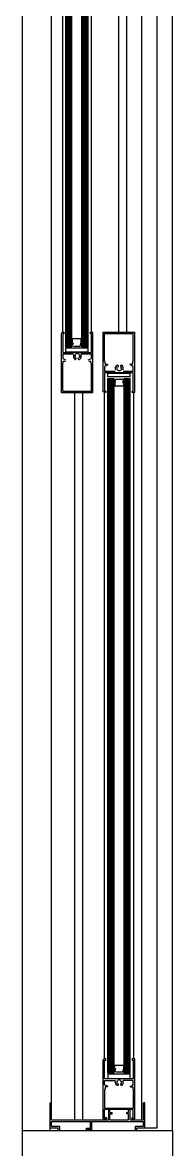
# Model space of a CAD drawing. Header units: millimetres. Extents: x 7649 to 34105, y 3983 to 25377.
# Drawn here: x 8282 to 8432, y 6146 to 7268 of the extents above; entities that cross this region are included whole.
import ezdxf

# ---------------------------------------------------------------- set-up
doc = ezdxf.new("R2010")
doc.units = ezdxf.units.MM

msp = doc.modelspace()

# ---------------------------------------------------------------- linework, layer by layer
at = {"layer": 'GEOMETRY', "color": 7}
for p, q in [((8281.81111, 6164.96806), (8281.81111, 7695.31806)), ((8416.21944, 6167.61389), (8416.21944, 7693.20139)), ((8431.56528, 6164.96806), (8431.56528, 7695.31806)), ((8310.91528, 6175.55139), (8310.91528, 7684.73472)), ((8378.11944, 6959.77639), (8378.11944, 7684.73472)), ((8386.05694, 6959.77639), (8386.05694, 7684.73472)), ((8400.87361, 6175.55139), (8400.87361, 7684.73472)), ((8325.20278, 6945.48889), (8325.20278, 7638.16806)), ((8326.26111, 6945.48889), (8326.26111, 7638.16806)), ((8327.31944, 6945.48889), (8327.31944, 7638.16806)), ((8328.37778, 6945.48889), (8328.37778, 7638.16806)), ((8329.43611, 6945.48889), (8329.43611, 7638.16806)), ((8329.96528, 6945.48889), (8329.96528, 7638.16806)), ((8331.02361, 6945.48889), (8331.02361, 7638.16806)), ((8341.07778, 6945.48889), (8341.07778, 7638.16806)), ((8342.13611, 6945.48889), (8342.13611, 7638.16806)), ((8343.19444, 6945.48889), (8343.19444, 7638.16806)), ((8344.25278, 6945.48889), (8344.25278, 7638.16806)), ((8345.31111, 6945.48889), (8345.31111, 7638.16806)), ((8346.36944, 6945.48889), (8346.36944, 7638.16806)), ((8347.42778, 6945.48889), (8347.42778, 7638.16806)), ((8322.02778, 6959.77639), (8322.02778, 7623.88056)), ((8350.60278, 6959.77639), (8350.60278, 7623.88056)), ((8320.44028, 6958.71806), (8320.44028, 6899.98056)), ((8320.97669, 6959.09035), (8320.96944, 6958.98264)), ((8320.9978, 6959.19365), (8320.97669, 6959.09035)), ((8321.03182, 6959.2916), (8320.9978, 6959.19365)), ((8321.07781, 6959.38326), (8321.03182, 6959.2916)), ((8321.13483, 6959.46768), (8321.07781, 6959.38326)), ((8321.20193, 6959.54391), (8321.13483, 6959.46768)), ((8321.27816, 6959.611), (8321.20193, 6959.54391)), ((8321.36257, 6959.66802), (8321.27816, 6959.611)), ((8321.45423, 6959.71401), (8321.36257, 6959.66802)), ((8321.55218, 6959.74804), (8321.45423, 6959.71401)), ((8321.49861, 6959.77639), (8323.08611, 6959.77639)), ((8321.65549, 6959.76914), (8321.55218, 6959.74804)), ((8321.76319, 6959.77639), (8321.65549, 6959.76914)), ((8323.08611, 6958.18889), (8322.02778, 6958.18889)), ((8322.02778, 6958.18889), (8322.02778, 6939.66806)), ((8323.08611, 6959.77639), (8323.08611, 6958.18889)), ((8349.54444, 6958.18889), (8349.54444, 6959.77639)), ((8349.54444, 6959.77639), (8351.13194, 6959.77639)), ((8350.60278, 6958.18889), (8349.54444, 6958.18889)), ((8350.60278, 6939.66806), (8350.60278, 6958.18889)), ((8351.50424, 6959.76914), (8351.39653, 6959.77639)), ((8351.60754, 6959.74804), (8351.50424, 6959.76914)), ((8351.70549, 6959.71401), (8351.60754, 6959.74804)), ((8351.79715, 6959.66802), (8351.70549, 6959.71401)), ((8351.88157, 6959.611), (8351.79715, 6959.66802)), ((8351.95779, 6959.54391), (8351.88157, 6959.611)), ((8352.02489, 6959.46768), (8351.95779, 6959.54391)), ((8352.08191, 6959.38326), (8352.02489, 6959.46768)), ((8352.1279, 6959.2916), (8352.08191, 6959.38326)), ((8352.16192, 6959.19365), (8352.1279, 6959.2916)), ((8352.18303, 6959.09035), (8352.16192, 6959.19365)), ((8352.19028, 6958.98264), (8352.18303, 6959.09035)), ((8352.19028, 6899.98056), (8352.19028, 6958.71806)), ((8362.24444, 6959.77639), (8393.99444, 6959.77639)), ((8362.24444, 6900.50972), (8362.24444, 6959.77639)), ((8363.83194, 6930.67222), (8363.83194, 6958.71806)), ((8363.83194, 6958.71806), (8392.40694, 6958.71806)), ((8392.40694, 6930.67222), (8392.40694, 6958.71806)), ((8393.99444, 6900.50972), (8393.99444, 6959.77639)), ((8340.54861, 6953.42639), (8331.55278, 6953.42639)), ((8331.55278, 6953.42639), (8331.55278, 6949.72222)), ((8331.55278, 6946.01806), (8332.61111, 6949.72222)), ((8339.49028, 6946.01806), (8340.54861, 6949.72222)), ((8340.54861, 6949.72222), (8340.54861, 6953.42639)), ((8322.02778, 6939.66806), (8350.60278, 6939.66806)), ((8332.08194, 6938.08056), (8322.02778, 6938.08056)), ((8322.02778, 6938.08056), (8322.02778, 6933.84722)), ((8325.20278, 6945.48889), (8331.02361, 6945.48889)), ((8325.20278, 6944.43056), (8347.42778, 6944.43056)), ((8325.20278, 6940.19722), (8325.20278, 6944.43056)), ((8325.20278, 6940.19722), (8347.42778, 6940.19722)), ((8332.61111, 6946.01806), (8339.49028, 6946.01806)), ((8332.61349, 6936.36573), (8332.61111, 6936.22847)), ((8332.61111, 6936.22847), (8332.6225, 6935.92786)), ((8332.62059, 6936.50263), (8332.61349, 6936.36573)), ((8332.6324, 6936.63903), (8332.62059, 6936.50263)), ((8332.6225, 6935.92786), (8332.65629, 6935.63112)), ((8332.6489, 6936.77483), (8332.6324, 6936.63903)), ((8332.67005, 6936.9099), (8332.6489, 6936.77483)), ((8332.65629, 6935.63112), (8332.71195, 6935.33937)), ((8332.69583, 6937.04412), (8332.67005, 6936.9099)), ((8332.72622, 6937.17737), (8332.69583, 6937.04412)), ((8332.76119, 6937.30954), (8332.72622, 6937.17737)), ((8332.80071, 6937.44049), (8332.76119, 6937.30954)), ((8332.84477, 6937.57013), (8332.80071, 6937.44049)), ((8332.89333, 6937.69831), (8332.84477, 6937.57013)), ((8332.94637, 6937.82494), (8332.89333, 6937.69831)), ((8334.19861, 6937.02222), (8334.72778, 6937.02222)), ((8334.21164, 6936.47758), (8334.19861, 6936.22847)), ((8334.19861, 6936.22847), (8334.21164, 6935.97937)), ((8334.25074, 6936.72453), (8334.21164, 6936.47758)), ((8334.21164, 6935.97937), (8334.25074, 6935.73242)), ((8334.3159, 6936.96717), (8334.25074, 6936.72453)), ((8334.25074, 6935.73242), (8334.3159, 6935.48977)), ((8334.40712, 6937.20335), (8334.3159, 6936.96717)), ((8334.3159, 6935.48977), (8334.40712, 6935.25359)), ((8334.52441, 6937.43092), (8334.40712, 6937.20335)), ((8334.66776, 6937.64771), (8334.52441, 6937.43092)), ((8335.37742, 6938.28392), (8335.16062, 6938.14057)), ((8335.60498, 6938.40121), (8335.37742, 6938.28392)), ((8335.84116, 6938.49243), (8335.60498, 6938.40121)), ((8336.0838, 6938.55759), (8335.84116, 6938.49243)), ((8336.33076, 6938.59669), (8336.0838, 6938.55759)), ((8336.57986, 6938.60972), (8336.33076, 6938.59669)), ((8336.82897, 6938.59669), (8336.57986, 6938.60972)), ((8337.07592, 6938.55759), (8336.82897, 6938.59669)), ((8337.31856, 6938.49243), (8337.07592, 6938.55759)), ((8337.55474, 6938.40121), (8337.31856, 6938.49243)), ((8337.78231, 6938.28392), (8337.55474, 6938.40121)), ((8337.9991, 6938.14057), (8337.78231, 6938.28392)), ((8338.63531, 6937.43092), (8338.49196, 6937.64771)), ((8338.7526, 6937.20335), (8338.63531, 6937.43092)), ((8338.84382, 6936.96717), (8338.7526, 6937.20335)), ((8338.7526, 6935.25359), (8338.84382, 6935.48977)), ((8338.90898, 6936.72453), (8338.84382, 6936.96717)), ((8338.84382, 6935.48977), (8338.90898, 6935.73242)), ((8338.94808, 6936.47758), (8338.90898, 6936.72453)), ((8338.90898, 6935.73242), (8338.94808, 6935.97937)), ((8338.96111, 6936.22847), (8338.94808, 6936.47758)), ((8338.94808, 6935.97937), (8338.96111, 6936.22847)), ((8350.60278, 6938.08056), (8340.01944, 6938.08056)), ((8340.36961, 6937.40749), (8340.21335, 6937.82494)), ((8340.47675, 6936.9821), (8340.36961, 6937.40749)), ((8340.43284, 6935.27688), (8340.51282, 6935.69618)), ((8340.5357, 6936.55257), (8340.47675, 6936.9821)), ((8340.51282, 6935.69618), (8340.54742, 6936.12267)), ((8340.54742, 6936.12267), (8340.5357, 6936.55257)), ((8341.07778, 6945.48889), (8347.42778, 6945.48889)), ((8347.42778, 6940.19722), (8347.42778, 6944.43056)), ((8350.60278, 6933.84722), (8350.60278, 6938.08056)), ((8322.02778, 6933.84722), (8324.67361, 6932.25972)), ((8322.02778, 6901.03889), (8322.02778, 6929.08472)), ((8322.02778, 6929.08472), (8322.55694, 6929.08472)), ((8322.55694, 6931.20139), (8324.67361, 6931.20139)), ((8322.55694, 6929.08472), (8322.55694, 6931.20139)), ((8332.71195, 6935.33937), (8332.78893, 6935.05374)), ((8332.78893, 6935.05374), (8332.88669, 6934.77536)), ((8332.88669, 6934.77536), (8333.00469, 6934.50535)), ((8333.00469, 6934.50535), (8333.14239, 6934.24482)), ((8333.14239, 6934.24482), (8333.29925, 6933.99492)), ((8333.29925, 6933.99492), (8333.47472, 6933.75676)), ((8333.47472, 6933.75676), (8333.66826, 6933.53147)), ((8333.66826, 6933.53147), (8333.87933, 6933.32017)), ((8333.87933, 6933.32017), (8334.10738, 6933.12399)), ((8333.9687, 6932.96174), (8334.05427, 6932.90224)), ((8334.05427, 6932.90224), (8334.14481, 6932.85536)), ((8334.14481, 6932.85536), (8334.23913, 6932.82099)), ((8334.19861, 6934.37639), (8334.72778, 6934.37639)), ((8334.23913, 6932.82099), (8334.336, 6932.79904)), ((8334.336, 6932.79904), (8334.43423, 6932.78938)), ((8334.40712, 6935.25359), (8334.52441, 6935.02603)), ((8334.43423, 6932.78938), (8334.5326, 6932.79193)), ((8334.52441, 6935.02603), (8334.66776, 6934.80923)), ((8334.5326, 6932.79193), (8334.62992, 6932.80656)), ((8334.62992, 6932.80656), (8334.72496, 6932.83318)), ((8334.72496, 6932.83318), (8334.81653, 6932.87168)), ((8334.72778, 6934.37639), (8334.72778, 6933.84722)), ((8334.81653, 6932.87168), (8334.90341, 6932.92195)), ((8334.90341, 6932.92195), (8334.98441, 6932.98389)), ((8334.98441, 6932.98389), (8335.0583, 6933.05739)), ((8335.08753, 6934.07291), (8335.01786, 6934.15043)), ((8335.0583, 6933.05739), (8335.12205, 6933.13984)), ((8335.14529, 6933.98889), (8335.08753, 6934.07291)), ((8335.12205, 6933.13984), (8335.17345, 6933.2279)), ((8335.19111, 6933.89958), (8335.14529, 6933.98889)), ((8335.17345, 6933.2279), (8335.21254, 6933.32035)), ((8335.22492, 6933.80618), (8335.19111, 6933.89958)), ((8335.21254, 6933.32035), (8335.23936, 6933.416)), ((8335.24671, 6933.70992), (8335.22492, 6933.80618)), ((8335.23936, 6933.416), (8335.25397, 6933.51361)), ((8335.2564, 6933.61199), (8335.24671, 6933.70992)), ((8335.25397, 6933.51361), (8335.2564, 6933.61199)), ((8337.37361, 6933.84722), (8337.37361, 6934.37639)), ((8337.3754, 6933.63586), (8337.37361, 6933.58264)), ((8337.37361, 6933.58264), (8337.3772, 6933.50707)), ((8337.3807, 6933.68854), (8337.3754, 6933.63586)), ((8337.3772, 6933.50707), (8337.38781, 6933.43303)), ((8337.38947, 6933.74052), (8337.3807, 6933.68854)), ((8337.38781, 6933.43303), (8337.40517, 6933.36093)), ((8337.40162, 6933.79165), (8337.38947, 6933.74052)), ((8337.41709, 6933.84175), (8337.40162, 6933.79165)), ((8337.40517, 6933.36093), (8337.42903, 6933.2912)), ((8337.43582, 6933.89068), (8337.41709, 6933.84175)), ((8337.42903, 6933.2912), (8337.45913, 6933.22423)), ((8337.45773, 6933.93826), (8337.43582, 6933.89068)), ((8337.48276, 6933.98434), (8337.45773, 6933.93826)), ((8337.45913, 6933.22423), (8337.49521, 6933.16045)), ((8337.51084, 6934.02876), (8337.48276, 6933.98434)), ((8337.49521, 6933.16045), (8337.537, 6933.10025)), ((8337.5419, 6934.07136), (8337.51084, 6934.02876)), ((8337.537, 6933.10025), (8337.58426, 6933.04407)), ((8337.57588, 6934.11197), (8337.5419, 6934.07136)), ((8337.6127, 6934.15043), (8337.57588, 6934.11197)), ((8337.58426, 6933.04407), (8337.63672, 6932.9923)), ((8337.63672, 6932.9923), (8337.69413, 6932.94536)), ((8337.69413, 6932.94536), (8337.75622, 6932.90366)), ((8337.75622, 6932.90366), (8337.82274, 6932.86761)), ((8337.82274, 6932.86761), (8337.89237, 6932.83803)), ((8337.89237, 6932.83803), (8337.96368, 6932.81544)), ((8337.96368, 6932.81544), (8338.03616, 6932.79978)), ((8338.03616, 6932.79978), (8338.10934, 6932.791)), ((8338.10934, 6932.791), (8338.18273, 6932.78903)), ((8338.18273, 6932.78903), (8338.25585, 6932.79384)), ((8338.25585, 6932.79384), (8338.32822, 6932.80536)), ((8338.32822, 6932.80536), (8338.39935, 6932.82353)), ((8338.39935, 6932.82353), (8338.46877, 6932.84831)), ((8338.46877, 6932.84831), (8338.53598, 6932.87964)), ((8338.49196, 6934.80923), (8338.63531, 6935.02603)), ((8338.53598, 6932.87964), (8338.6005, 6932.91747)), ((8338.6005, 6932.91747), (8338.66186, 6932.96174)), ((8338.63531, 6935.02603), (8338.7526, 6935.25359)), ((8339.05234, 6933.12399), (8339.38497, 6933.4207)), ((8339.38497, 6933.4207), (8339.67783, 6933.74729)), ((8339.67783, 6933.74729), (8339.92998, 6934.09999)), ((8339.92998, 6934.09999), (8340.14049, 6934.47501)), ((8340.14049, 6934.47501), (8340.30842, 6934.86857)), ((8340.30842, 6934.86857), (8340.43284, 6935.27688)), ((8347.42778, 6932.25972), (8350.60278, 6933.84722)), ((8347.95694, 6931.20139), (8350.07361, 6931.20139)), ((8350.07361, 6929.08472), (8350.07361, 6931.20139)), ((8350.07361, 6929.08472), (8350.60278, 6929.08472)), ((8350.60278, 6901.03889), (8350.60278, 6929.08472)), ((8363.83194, 6930.67222), (8364.36111, 6930.67222)), ((8367.00694, 6927.49722), (8363.83194, 6925.90972)), ((8363.83194, 6925.90972), (8363.83194, 6921.14722)), ((8364.36111, 6928.02639), (8364.36111, 6930.67222)), ((8364.36111, 6928.02639), (8366.47778, 6928.02639)), ((8367.00694, 6927.49722), (8367.00694, 6928.02639)), ((8374.45107, 6924.58993), (8374.41647, 6924.16344)), ((8374.53105, 6925.00923), (8374.45107, 6924.58993)), ((8374.65547, 6925.41754), (8374.53105, 6925.00923)), ((8374.8234, 6925.8111), (8374.65547, 6925.41754)), ((8375.03391, 6926.18612), (8374.8234, 6925.8111)), ((8375.28606, 6926.53882), (8375.03391, 6926.18612)), ((8375.57892, 6926.86541), (8375.28606, 6926.53882)), ((8375.91155, 6927.16212), (8375.57892, 6926.86541)), ((8376.01581, 6924.30674), (8376.00278, 6924.05764)), ((8376.05491, 6924.5537), (8376.01581, 6924.30674)), ((8376.12007, 6924.79634), (8376.05491, 6924.5537)), ((8376.21129, 6925.03252), (8376.12007, 6924.79634)), ((8376.32858, 6925.26008), (8376.21129, 6925.03252)), ((8376.36339, 6926.83947), (8376.30203, 6926.7952)), ((8376.47193, 6925.47688), (8376.32858, 6925.26008)), ((8376.42791, 6926.8773), (8376.36339, 6926.83947)), ((8376.49512, 6926.90863), (8376.42791, 6926.8773)), ((8376.56453, 6926.93341), (8376.49512, 6926.90863)), ((8376.63567, 6926.95159), (8376.56453, 6926.93341)), ((8376.70804, 6926.96311), (8376.63567, 6926.95159)), ((8376.78116, 6926.96791), (8376.70804, 6926.96311)), ((8376.85455, 6926.96595), (8376.78116, 6926.96791)), ((8376.92773, 6926.95716), (8376.85455, 6926.96595)), ((8377.00021, 6926.9415), (8376.92773, 6926.95716)), ((8377.07152, 6926.91891), (8377.00021, 6926.9415)), ((8377.14115, 6926.88934), (8377.07152, 6926.91891)), ((8377.20767, 6926.85329), (8377.14115, 6926.88934)), ((8377.26976, 6926.81159), (8377.20767, 6926.85329)), ((8377.32717, 6926.76465), (8377.26976, 6926.81159)), ((8377.37963, 6926.71288), (8377.32717, 6926.76465)), ((8377.35119, 6925.60652), (8377.38801, 6925.64498)), ((8377.42689, 6926.65669), (8377.37963, 6926.71288)), ((8377.38801, 6925.64498), (8377.42199, 6925.68559)), ((8377.42199, 6925.68559), (8377.45305, 6925.72818)), ((8377.46868, 6926.5965), (8377.42689, 6926.65669)), ((8377.45305, 6925.72818), (8377.48113, 6925.7726)), ((8377.50476, 6926.53271), (8377.46868, 6926.5965)), ((8377.48113, 6925.7726), (8377.50616, 6925.81868)), ((8377.53486, 6926.46575), (8377.50476, 6926.53271)), ((8377.50616, 6925.81868), (8377.52807, 6925.86627)), ((8377.52807, 6925.86627), (8377.54679, 6925.91519)), ((8377.55871, 6926.39601), (8377.53486, 6926.46575)), ((8377.54679, 6925.91519), (8377.56227, 6925.9653)), ((8377.57608, 6926.32392), (8377.55871, 6926.39601)), ((8377.56227, 6925.9653), (8377.57442, 6926.01642)), ((8377.57442, 6926.01642), (8377.58319, 6926.0684)), ((8377.58668, 6926.24988), (8377.57608, 6926.32392)), ((8377.58319, 6926.0684), (8377.58849, 6926.12109)), ((8377.59028, 6926.17431), (8377.58668, 6926.24988)), ((8377.58849, 6926.12109), (8377.59028, 6926.17431)), ((8379.70694, 6924.85139), (8380.23611, 6924.85139)), ((8379.70992, 6926.24333), (8379.70749, 6926.14496)), ((8379.70749, 6926.14496), (8379.71718, 6926.04703)), ((8379.72453, 6926.34095), (8379.70992, 6926.24333)), ((8379.71718, 6926.04703), (8379.73896, 6925.95076)), ((8379.75135, 6926.43659), (8379.72453, 6926.34095)), ((8379.73896, 6925.95076), (8379.77278, 6925.85736)), ((8379.79044, 6926.52905), (8379.75135, 6926.43659)), ((8379.77278, 6925.85736), (8379.8186, 6925.76805)), ((8379.84184, 6926.6171), (8379.79044, 6926.52905)), ((8379.8186, 6925.76805), (8379.87636, 6925.68403)), ((8379.90559, 6926.69956), (8379.84184, 6926.6171)), ((8379.87636, 6925.68403), (8379.94603, 6925.60652)), ((8379.97948, 6926.77306), (8379.90559, 6926.69956)), ((8380.06048, 6926.83499), (8379.97948, 6926.77306)), ((8380.14736, 6926.88526), (8380.06048, 6926.83499)), ((8380.23893, 6926.92376), (8380.14736, 6926.88526)), ((8380.33397, 6926.95038), (8380.23893, 6926.92376)), ((8380.43948, 6925.26008), (8380.29612, 6925.47688)), ((8380.43129, 6926.96502), (8380.33397, 6926.95038)), ((8380.52966, 6926.96756), (8380.43129, 6926.96502)), ((8380.55676, 6925.03252), (8380.43948, 6925.26008)), ((8380.62789, 6926.95791), (8380.52966, 6926.96756)), ((8380.64799, 6924.79634), (8380.55676, 6925.03252)), ((8380.72476, 6926.93595), (8380.62789, 6926.95791)), ((8380.71315, 6924.5537), (8380.64799, 6924.79634)), ((8380.75225, 6924.30674), (8380.71315, 6924.5537)), ((8380.81908, 6926.90158), (8380.72476, 6926.93595)), ((8380.76528, 6924.05764), (8380.75225, 6924.30674)), ((8380.90962, 6926.8547), (8380.81908, 6926.90158)), ((8381.08456, 6926.96594), (8380.85651, 6927.16212)), ((8380.99519, 6926.7952), (8380.90962, 6926.8547)), ((8381.29563, 6926.75464), (8381.08456, 6926.96594)), ((8381.48917, 6926.52935), (8381.29563, 6926.75464)), ((8381.66464, 6926.29119), (8381.48917, 6926.52935)), ((8381.82149, 6926.04129), (8381.66464, 6926.29119)), ((8381.95919, 6925.78076), (8381.82149, 6926.04129)), ((8382.0772, 6925.51075), (8381.95919, 6925.78076)), ((8382.17496, 6925.23237), (8382.0772, 6925.51075)), ((8382.25194, 6924.94674), (8382.17496, 6925.23237)), ((8382.3076, 6924.65499), (8382.25194, 6924.94674)), ((8382.34139, 6924.35825), (8382.3076, 6924.65499)), ((8382.35278, 6924.05764), (8382.34139, 6924.35825)), ((8389.23194, 6927.49722), (8389.23194, 6928.02639)), ((8391.87778, 6928.02639), (8389.76111, 6928.02639)), ((8392.40694, 6925.90972), (8389.76111, 6927.49722)), ((8391.87778, 6930.67222), (8392.40694, 6930.67222)), ((8391.87778, 6928.02639), (8391.87778, 6930.67222)), ((8392.40694, 6921.14722), (8392.40694, 6925.90972)), ((8363.83194, 6921.14722), (8374.41528, 6921.14722)), ((8392.40694, 6919.55972), (8363.83194, 6919.55972)), ((8363.83194, 6919.55972), (8363.83194, 6901.03889)), ((8367.00694, 6915.32639), (8367.00694, 6919.03056)), ((8367.00694, 6919.03056), (8389.23194, 6919.03056)), ((8389.23194, 6915.32639), (8367.00694, 6915.32639)), ((8367.00694, 6222.11806), (8367.00694, 6913.73889)), ((8367.00694, 6913.73889), (8373.35694, 6913.73889)), ((8368.06528, 6222.11806), (8368.06528, 6913.73889)), ((8369.12361, 6222.11806), (8369.12361, 6913.73889)), ((8370.18194, 6222.11806), (8370.18194, 6913.73889)), ((8371.24028, 6222.11806), (8371.24028, 6913.73889)), ((8372.29861, 6222.11806), (8372.29861, 6913.73889)), ((8373.35694, 6222.11806), (8373.35694, 6913.73889)), ((8373.88611, 6909.50556), (8374.94444, 6913.20972)), ((8374.41647, 6924.16344), (8374.42818, 6923.73354)), ((8374.42818, 6923.73354), (8374.48714, 6923.30401)), ((8374.48714, 6923.30401), (8374.59428, 6922.87863)), ((8374.59428, 6922.87863), (8374.75054, 6922.46117)), ((8374.94444, 6913.20972), (8381.82361, 6913.20972)), ((8376.00278, 6924.05764), (8376.01581, 6923.80853)), ((8376.01581, 6923.80853), (8376.05491, 6923.56158)), ((8376.05491, 6923.56158), (8376.12007, 6923.31894)), ((8376.12007, 6923.31894), (8376.21129, 6923.08276)), ((8376.21129, 6923.08276), (8376.32858, 6922.85519)), ((8376.32858, 6922.85519), (8376.47193, 6922.6384)), ((8376.96479, 6922.14554), (8377.18158, 6922.00219)), ((8377.06111, 6921.67639), (8377.06111, 6922.20556)), ((8377.18158, 6922.00219), (8377.40915, 6921.8849)), ((8377.40915, 6921.8849), (8377.64533, 6921.79368)), ((8377.64533, 6921.79368), (8377.88797, 6921.72852)), ((8377.88797, 6921.72852), (8378.13492, 6921.68942)), ((8378.13492, 6921.68942), (8378.38403, 6921.67639)), ((8378.38403, 6921.67639), (8378.63313, 6921.68942)), ((8378.63313, 6921.68942), (8378.88008, 6921.72852)), ((8378.88008, 6921.72852), (8379.12273, 6921.79368)), ((8379.12273, 6921.79368), (8379.35891, 6921.8849)), ((8379.35891, 6921.8849), (8379.58647, 6922.00219)), ((8379.58647, 6922.00219), (8379.80327, 6922.14554)), ((8379.70694, 6921.67639), (8379.70694, 6922.20556)), ((8379.70694, 6922.20556), (8380.23611, 6922.20556)), ((8380.29612, 6922.6384), (8380.43948, 6922.85519)), ((8380.43948, 6922.85519), (8380.55676, 6923.08276)), ((8380.55676, 6923.08276), (8380.64799, 6923.31894)), ((8380.64799, 6923.31894), (8380.71315, 6923.56158)), ((8380.71315, 6923.56158), (8380.75225, 6923.80853)), ((8380.75225, 6923.80853), (8380.76528, 6924.05764)), ((8381.82361, 6909.50556), (8382.88194, 6913.20972)), ((8382.01752, 6922.46117), (8382.07056, 6922.5878)), ((8382.07056, 6922.5878), (8382.11912, 6922.71598)), ((8382.11912, 6922.71598), (8382.16318, 6922.84562)), ((8382.16318, 6922.84562), (8382.2027, 6922.97658)), ((8382.2027, 6922.97658), (8382.23767, 6923.10874)), ((8382.23767, 6923.10874), (8382.26806, 6923.24199)), ((8382.26806, 6923.24199), (8382.29384, 6923.37621)), ((8382.29384, 6923.37621), (8382.31499, 6923.51128)), ((8382.31499, 6923.51128), (8382.33149, 6923.64708)), ((8382.33149, 6923.64708), (8382.3433, 6923.78348)), ((8382.3433, 6923.78348), (8382.3504, 6923.92038)), ((8382.3504, 6923.92038), (8382.35278, 6924.05764)), ((8382.35278, 6921.14722), (8392.40694, 6921.14722)), ((8383.41111, 6222.11806), (8383.41111, 6913.73889)), ((8383.41111, 6913.73889), (8389.23194, 6913.73889)), ((8384.46944, 6222.11806), (8384.46944, 6913.73889)), ((8384.99861, 6222.11806), (8384.99861, 6913.73889)), ((8386.05694, 6222.11806), (8386.05694, 6913.73889)), ((8387.11528, 6222.11806), (8387.11528, 6913.73889)), ((8388.17361, 6222.11806), (8388.17361, 6913.73889)), ((8389.23194, 6915.32639), (8389.23194, 6919.03056)), ((8389.23194, 6222.11806), (8389.23194, 6913.73889)), ((8392.40694, 6901.03889), (8392.40694, 6919.55972)), ((8373.88611, 6909.50556), (8373.88611, 6906.33056)), ((8373.88611, 6906.33056), (8382.88194, 6906.33056)), ((8382.88194, 6906.33056), (8382.88194, 6909.50556)), ((8320.44028, 6899.98056), (8352.19028, 6899.98056)), ((8322.02778, 6901.03889), (8350.60278, 6901.03889)), ((8334.19861, 6175.55139), (8334.19861, 6899.98056)), ((8342.13611, 6175.55139), (8342.13611, 6899.98056)), ((8362.77361, 6900.77431), (8362.78086, 6900.6666)), ((8362.78086, 6900.6666), (8362.80196, 6900.56329)), ((8362.80196, 6900.56329), (8362.83599, 6900.46534)), ((8362.83599, 6900.46534), (8362.88198, 6900.37368)), ((8362.88198, 6900.37368), (8362.939, 6900.28927)), ((8362.939, 6900.28927), (8363.00609, 6900.21304)), ((8363.00609, 6900.21304), (8363.08232, 6900.14594)), ((8363.08232, 6900.14594), (8363.16674, 6900.08893)), ((8363.16674, 6900.08893), (8363.2584, 6900.04293)), ((8363.2584, 6900.04293), (8363.35635, 6900.00891)), ((8364.89028, 6899.98056), (8363.30278, 6899.98056)), ((8363.35635, 6900.00891), (8363.45965, 6899.9878)), ((8363.45965, 6899.9878), (8363.56736, 6899.98056)), ((8363.83194, 6901.03889), (8364.89028, 6901.03889)), ((8363.83194, 6236.40556), (8363.83194, 6899.98056)), ((8364.89028, 6901.03889), (8364.89028, 6899.98056)), ((8391.34861, 6899.98056), (8391.34861, 6901.03889)), ((8391.34861, 6901.03889), (8392.40694, 6901.03889)), ((8392.93611, 6899.98056), (8391.34861, 6899.98056)), ((8392.93611, 6236.40556), (8392.93611, 6899.98056)), ((8393.20069, 6899.98056), (8393.3084, 6899.9878)), ((8393.3084, 6899.9878), (8393.41171, 6900.00891)), ((8393.41171, 6900.00891), (8393.50966, 6900.04293)), ((8393.50966, 6900.04293), (8393.60132, 6900.08893)), ((8393.60132, 6900.08893), (8393.68573, 6900.14594)), ((8393.68573, 6900.14594), (8393.76196, 6900.21304)), ((8393.76196, 6900.21304), (8393.82906, 6900.28927)), ((8393.82906, 6900.28927), (8393.88607, 6900.37368)), ((8393.88607, 6900.37368), (8393.93207, 6900.46534)), ((8393.93207, 6900.46534), (8393.96609, 6900.56329)), ((8393.96609, 6900.56329), (8393.9872, 6900.6666)), ((8393.9872, 6900.6666), (8393.99444, 6900.77431)), ((8362.24444, 6176.60972), (8362.24444, 6235.34722)), ((8362.78086, 6235.71951), (8362.77361, 6235.61181)), ((8362.80196, 6235.82282), (8362.78086, 6235.71951)), ((8362.83599, 6235.92077), (8362.80196, 6235.82282)), ((8362.88198, 6236.01243), (8362.83599, 6235.92077)), ((8362.939, 6236.09684), (8362.88198, 6236.01243)), ((8363.00609, 6236.17307), (8362.939, 6236.09684)), ((8363.08232, 6236.24017), (8363.00609, 6236.17307)), ((8363.16674, 6236.29719), (8363.08232, 6236.24017)), ((8363.2584, 6236.34318), (8363.16674, 6236.29719)), ((8363.35635, 6236.3772), (8363.2584, 6236.34318)), ((8364.89028, 6236.40556), (8363.30278, 6236.40556)), ((8363.45965, 6236.39831), (8363.35635, 6236.3772)), ((8363.56736, 6236.40556), (8363.45965, 6236.39831)), ((8363.83194, 6216.29722), (8363.83194, 6234.81806)), ((8363.83194, 6234.81806), (8364.89028, 6234.81806)), ((8364.89028, 6234.81806), (8364.89028, 6236.40556)), ((8373.88611, 6226.88056), (8373.88611, 6230.05556)), ((8373.88611, 6230.05556), (8382.88194, 6230.05556)), ((8382.88194, 6226.88056), (8382.88194, 6230.05556)), ((8392.93611, 6236.40556), (8391.34861, 6236.40556)), ((8391.34861, 6236.40556), (8391.34861, 6234.81806)), ((8391.34861, 6234.81806), (8392.40694, 6234.81806)), ((8392.40694, 6234.81806), (8392.40694, 6216.29722)), ((8393.3084, 6236.39831), (8393.20069, 6236.40556)), ((8393.41171, 6236.3772), (8393.3084, 6236.39831)), ((8393.50966, 6236.34318), (8393.41171, 6236.3772)), ((8393.60132, 6236.29719), (8393.50966, 6236.34318)), ((8393.68573, 6236.24017), (8393.60132, 6236.29719)), ((8393.76196, 6236.17307), (8393.68573, 6236.24017)), ((8393.82906, 6236.09684), (8393.76196, 6236.17307)), ((8393.88607, 6236.01243), (8393.82906, 6236.09684)), ((8393.93207, 6235.92077), (8393.88607, 6236.01243)), ((8393.96609, 6235.82282), (8393.93207, 6235.92077)), ((8393.9872, 6235.71951), (8393.96609, 6235.82282)), ((8393.99444, 6235.61181), (8393.9872, 6235.71951)), ((8393.99444, 6176.60972), (8393.99444, 6235.34722)), ((8367.00694, 6222.11806), (8373.35694, 6222.11806)), ((8389.23194, 6221.05972), (8367.00694, 6221.05972)), ((8367.00694, 6221.05972), (8367.00694, 6216.82639)), ((8373.88611, 6223.17639), (8374.94444, 6226.88056)), ((8374.94444, 6223.17639), (8381.82361, 6223.17639)), ((8381.82361, 6223.17639), (8382.88194, 6226.88056)), ((8383.41111, 6222.11806), (8389.23194, 6222.11806)), ((8389.23194, 6216.82639), (8389.23194, 6221.05972)), ((8392.40694, 6216.29722), (8363.83194, 6216.29722)), ((8363.83194, 6210.47639), (8363.83194, 6214.70972)), ((8363.83194, 6214.70972), (8374.41528, 6214.70972)), ((8367.00694, 6208.88889), (8363.83194, 6210.47639)), ((8366.47778, 6208.35972), (8364.36111, 6208.35972)), ((8364.36111, 6208.35972), (8364.36111, 6205.71389)), ((8367.00694, 6216.82639), (8389.23194, 6216.82639)), ((8367.00694, 6208.35972), (8367.00694, 6208.88889)), ((8374.42818, 6213.18174), (8374.41647, 6212.75183)), ((8374.41647, 6212.75183), (8374.45107, 6212.32534)), ((8374.48714, 6213.61127), (8374.42818, 6213.18174)), ((8374.45107, 6212.32534), (8374.53105, 6211.90605)), ((8374.59428, 6214.03665), (8374.48714, 6213.61127)), ((8374.53105, 6211.90605), (8374.65547, 6211.49773)), ((8374.75054, 6214.4541), (8374.59428, 6214.03665)), ((8374.65547, 6211.49773), (8374.8234, 6211.10417)), ((8374.8234, 6211.10417), (8375.03391, 6210.72916)), ((8375.03391, 6210.72916), (8375.28606, 6210.37646)), ((8375.28606, 6210.37646), (8375.57892, 6210.04986)), ((8375.57892, 6210.04986), (8375.91155, 6209.75316)), ((8376.01581, 6213.10674), (8376.00278, 6212.85764)), ((8376.00278, 6212.85764), (8376.01581, 6212.60853)), ((8376.05491, 6213.3537), (8376.01581, 6213.10674)), ((8376.01581, 6212.60853), (8376.05491, 6212.36158)), ((8376.12007, 6213.59634), (8376.05491, 6213.3537)), ((8376.05491, 6212.36158), (8376.12007, 6212.11894)), ((8376.21129, 6213.83252), (8376.12007, 6213.59634)), ((8376.12007, 6212.11894), (8376.21129, 6211.88276)), ((8376.32858, 6214.06008), (8376.21129, 6213.83252)), ((8376.21129, 6211.88276), (8376.32858, 6211.65519)), ((8376.30203, 6210.12007), (8376.36339, 6210.0758)), ((8376.47193, 6214.27688), (8376.32858, 6214.06008)), ((8376.32858, 6211.65519), (8376.47193, 6211.4384)), ((8376.36339, 6210.0758), (8376.42791, 6210.03798)), ((8376.42791, 6210.03798), (8376.49512, 6210.00665)), ((8376.49512, 6210.00665), (8376.56453, 6209.98186)), ((8376.56453, 6209.98186), (8376.63567, 6209.96369)), ((8376.63567, 6209.96369), (8376.70804, 6209.95217)), ((8376.70804, 6209.95217), (8376.78116, 6209.94737)), ((8376.78116, 6209.94737), (8376.85455, 6209.94933)), ((8376.85455, 6209.94933), (8376.92773, 6209.95812)), ((8376.92773, 6209.95812), (8377.00021, 6209.97378)), ((8377.18158, 6214.91309), (8376.96479, 6214.76974)), ((8377.00021, 6209.97378), (8377.07152, 6209.99637)), ((8377.07152, 6209.99637), (8377.14115, 6210.02594)), ((8377.14115, 6210.02594), (8377.20767, 6210.06199)), ((8377.40915, 6215.03038), (8377.18158, 6214.91309)), ((8377.20767, 6210.06199), (8377.26976, 6210.10369)), ((8377.26976, 6210.10369), (8377.32717, 6210.15063)), ((8377.32717, 6210.15063), (8377.37963, 6210.2024)), ((8377.38801, 6211.2703), (8377.35119, 6211.30876)), ((8377.37963, 6210.2024), (8377.42689, 6210.25859)), ((8377.42199, 6211.22969), (8377.38801, 6211.2703)), ((8377.64533, 6215.1216), (8377.40915, 6215.03038)), ((8377.45305, 6211.18709), (8377.42199, 6211.22969)), ((8377.42689, 6210.25859), (8377.46868, 6210.31878)), ((8377.48113, 6211.14268), (8377.45305, 6211.18709)), ((8377.46868, 6210.31878), (8377.50476, 6210.38256)), ((8377.50616, 6211.09659), (8377.48113, 6211.14268)), ((8377.50476, 6210.38256), (8377.53486, 6210.44953)), ((8377.52807, 6211.04901), (8377.50616, 6211.09659)), ((8377.54679, 6211.00009), (8377.52807, 6211.04901)), ((8377.53486, 6210.44953), (8377.55871, 6210.51927)), ((8377.56227, 6210.94998), (8377.54679, 6211.00009)), ((8377.55871, 6210.51927), (8377.57608, 6210.59136)), ((8377.57442, 6210.89886), (8377.56227, 6210.94998)), ((8377.58319, 6210.84687), (8377.57442, 6210.89886)), ((8377.57608, 6210.59136), (8377.58668, 6210.6654)), ((8377.58849, 6210.79419), (8377.58319, 6210.84687)), ((8377.58668, 6210.6654), (8377.59028, 6210.74097)), ((8377.59028, 6210.74097), (8377.58849, 6210.79419)), ((8377.88797, 6215.18676), (8377.64533, 6215.1216)), ((8378.13492, 6215.22586), (8377.88797, 6215.18676)), ((8378.38403, 6215.23889), (8378.13492, 6215.22586)), ((8378.63313, 6215.22586), (8378.38403, 6215.23889)), ((8378.88008, 6215.18676), (8378.63313, 6215.22586)), ((8379.12273, 6215.1216), (8378.88008, 6215.18676)), ((8379.35891, 6215.03038), (8379.12273, 6215.1216)), ((8379.58647, 6214.91309), (8379.35891, 6215.03038)), ((8379.80327, 6214.76974), (8379.58647, 6214.91309)), ((8379.70694, 6214.18056), (8380.23611, 6214.18056)), ((8379.70694, 6211.53472), (8380.23611, 6211.53472)), ((8379.71718, 6210.86825), (8379.70749, 6210.77032)), ((8379.70749, 6210.77032), (8379.70992, 6210.67194)), ((8379.70992, 6210.67194), (8379.72453, 6210.57433)), ((8379.73896, 6210.96452), (8379.71718, 6210.86825)), ((8379.72453, 6210.57433), (8379.75135, 6210.47869)), ((8379.77278, 6211.05791), (8379.73896, 6210.96452)), ((8379.75135, 6210.47869), (8379.79044, 6210.38623)), ((8379.8186, 6211.14723), (8379.77278, 6211.05791)), ((8379.79044, 6210.38623), (8379.84184, 6210.29817)), ((8379.87636, 6211.23125), (8379.8186, 6211.14723)), ((8379.84184, 6210.29817), (8379.90559, 6210.21572)), ((8379.94603, 6211.30876), (8379.87636, 6211.23125)), ((8379.90559, 6210.21572), (8379.97948, 6210.14222)), ((8379.97948, 6210.14222), (8380.06048, 6210.08028)), ((8380.06048, 6210.08028), (8380.14736, 6210.03001)), ((8380.14736, 6210.03001), (8380.23893, 6209.99152)), ((8380.23893, 6209.99152), (8380.33397, 6209.9649)), ((8380.43948, 6214.06008), (8380.29612, 6214.27688)), ((8380.29612, 6211.4384), (8380.43948, 6211.65519)), ((8380.33397, 6209.9649), (8380.43129, 6209.95026)), ((8380.43129, 6209.95026), (8380.52966, 6209.94772)), ((8380.55676, 6213.83252), (8380.43948, 6214.06008)), ((8380.43948, 6211.65519), (8380.55676, 6211.88276)), ((8380.52966, 6209.94772), (8380.62789, 6209.95737)), ((8380.64799, 6213.59634), (8380.55676, 6213.83252)), ((8380.55676, 6211.88276), (8380.64799, 6212.11894)), ((8380.62789, 6209.95737), (8380.72476, 6209.97933)), ((8380.71315, 6213.3537), (8380.64799, 6213.59634)), ((8380.64799, 6212.11894), (8380.71315, 6212.36158)), ((8380.75225, 6213.10674), (8380.71315, 6213.3537)), ((8380.71315, 6212.36158), (8380.75225, 6212.60853)), ((8380.72476, 6209.97933), (8380.81908, 6210.01369)), ((8380.76528, 6212.85764), (8380.75225, 6213.10674)), ((8380.75225, 6212.60853), (8380.76528, 6212.85764)), ((8380.81908, 6210.01369), (8380.90962, 6210.06057)), ((8380.85651, 6209.75316), (8381.08456, 6209.94934)), ((8380.90962, 6210.06057), (8380.99519, 6210.12007)), ((8381.08456, 6209.94934), (8381.29563, 6210.16064)), ((8381.29563, 6210.16064), (8381.48917, 6210.38593)), ((8381.48917, 6210.38593), (8381.66464, 6210.62409)), ((8381.66464, 6210.62409), (8381.82149, 6210.87399)), ((8381.82149, 6210.87399), (8381.95919, 6211.13451)), ((8381.95919, 6211.13451), (8382.0772, 6211.40453)), ((8382.07056, 6214.32748), (8382.01752, 6214.4541)), ((8382.11912, 6214.19929), (8382.07056, 6214.32748)), ((8382.0772, 6211.40453), (8382.17496, 6211.68291)), ((8382.16318, 6214.06966), (8382.11912, 6214.19929)), ((8382.2027, 6213.9387), (8382.16318, 6214.06966)), ((8382.17496, 6211.68291), (8382.25194, 6211.96854)), ((8382.23767, 6213.80654), (8382.2027, 6213.9387)), ((8382.26806, 6213.67328), (8382.23767, 6213.80654)), ((8382.25194, 6211.96854), (8382.3076, 6212.26029)), ((8382.29384, 6213.53906), (8382.26806, 6213.67328)), ((8382.31499, 6213.404), (8382.29384, 6213.53906)), ((8382.3076, 6212.26029), (8382.34139, 6212.55703)), ((8382.33149, 6213.2682), (8382.31499, 6213.404)), ((8382.3433, 6213.13179), (8382.33149, 6213.2682)), ((8382.34139, 6212.55703), (8382.35278, 6212.85764)), ((8382.3504, 6212.9949), (8382.3433, 6213.13179)), ((8382.35278, 6212.85764), (8382.3504, 6212.9949)), ((8392.40694, 6214.70972), (8382.35278, 6214.70972)), ((8389.23194, 6208.35972), (8389.23194, 6208.88889)), ((8389.76111, 6208.88889), (8392.40694, 6210.47639)), ((8389.76111, 6208.35972), (8391.87778, 6208.35972)), ((8391.87778, 6208.35972), (8391.87778, 6205.71389)), ((8392.40694, 6210.47639), (8392.40694, 6214.70972)), ((8364.36111, 6205.71389), (8363.83194, 6205.71389)), ((8363.83194, 6205.71389), (8363.83194, 6187.19306)), ((8391.87778, 6205.71389), (8392.40694, 6205.71389)), ((8392.40694, 6205.71389), (8392.40694, 6187.19306)), ((8309.32778, 6192.48472), (8310.91528, 6192.48472)), ((8309.32778, 6167.61389), (8309.32778, 6192.48472)), ((8310.91528, 6175.55139), (8310.91528, 6192.48472)), ((8363.83194, 6187.19306), (8392.40694, 6187.19306)), ((8363.83194, 6177.66806), (8363.83194, 6186.13472)), ((8363.83194, 6186.13472), (8392.40694, 6186.13472)), ((8368.06528, 6185.60556), (8369.12361, 6185.60556)), ((8368.06528, 6175.55139), (8368.06528, 6185.60556)), ((8369.12361, 6182.95972), (8369.12361, 6185.60556)), ((8387.64444, 6182.95972), (8387.64444, 6185.60556)), ((8387.64444, 6185.60556), (8389.23194, 6185.60556)), ((8389.23194, 6175.55139), (8389.23194, 6185.60556)), ((8392.40694, 6177.66806), (8392.40694, 6186.13472)), ((8404.04861, 6192.48472), (8402.46111, 6192.48472)), ((8402.46111, 6175.55139), (8402.46111, 6192.48472)), ((8404.04861, 6167.61389), (8404.04861, 6192.48472)), ((8310.91528, 6175.55139), (8368.06528, 6175.55139)), ((8310.91528, 6173.96389), (8349.54444, 6173.96389)), ((8310.91528, 6169.20139), (8310.91528, 6173.96389)), ((8349.54444, 6167.08472), (8349.54444, 6173.96389)), ((8350.60278, 6173.96389), (8350.60278, 6165.49722)), ((8350.60278, 6173.96389), (8402.46111, 6173.96389)), ((8362.24444, 6176.60972), (8365.94861, 6176.60972)), ((8365.94861, 6177.66806), (8363.83194, 6177.66806)), ((8365.94861, 6176.60972), (8365.94861, 6177.66806)), ((8369.12361, 6182.95972), (8371.24028, 6182.95972)), ((8369.12361, 6181.37222), (8371.24028, 6181.37222)), ((8369.12361, 6175.55139), (8369.12361, 6181.37222)), ((8369.12361, 6175.55139), (8387.64444, 6175.55139)), ((8371.24028, 6181.37222), (8371.24028, 6182.95972)), ((8386.05694, 6181.37222), (8386.05694, 6182.95972)), ((8386.05694, 6182.95972), (8387.64444, 6182.95972)), ((8387.64444, 6181.37222), (8386.05694, 6181.37222)), ((8387.64444, 6175.55139), (8387.64444, 6181.37222)), ((8389.23194, 6175.55139), (8402.46111, 6175.55139)), ((8392.40694, 6177.66806), (8390.81944, 6177.66806)), ((8390.81944, 6177.66806), (8390.81944, 6176.60972)), ((8390.81944, 6176.60972), (8393.99444, 6176.60972)), ((8402.46111, 6169.20139), (8402.46111, 6173.96389)), ((8309.32778, 6167.61389), (8317.26528, 6167.61389)), ((8309.32778, 6164.96806), (8309.32778, 6167.61389)), ((8310.91528, 6169.20139), (8318.85278, 6169.20139)), ((8317.26528, 6164.96806), (8317.26528, 6167.61389)), ((8318.85278, 6164.96806), (8317.26528, 6164.96806)), ((8318.85278, 6169.20139), (8318.85278, 6164.96806)), ((8345.84028, 6165.49722), (8345.84028, 6167.08472)), ((8345.84028, 6167.08472), (8349.54444, 6167.08472)), ((8350.60278, 6165.49722), (8345.84028, 6165.49722)), ((8394.52361, 6164.96806), (8394.52361, 6169.20139)), ((8394.52361, 6169.20139), (8402.46111, 6169.20139)), ((8396.11111, 6164.96806), (8394.52361, 6164.96806)), ((8396.11111, 6167.61389), (8404.04861, 6167.61389)), ((8396.11111, 6164.96806), (8396.11111, 6167.61389)), ((8404.04861, 6167.61389), (8416.21944, 6167.61389))]:
    msp.add_line(p, q, dxfattribs=at)
at = {"layer": 'RECTANGLES', "color": 7}
for p, q in [((8281.81111, 6164.96806), (8431.56528, 6164.96806)), ((8281.81111, 6115.22639), (8281.81111, 6164.96806)), ((8431.56528, 6164.96806), (8431.56528, 6115.22639))]:
    msp.add_line(p, q, dxfattribs=at)

doc.saveas('drawing.dxf')
